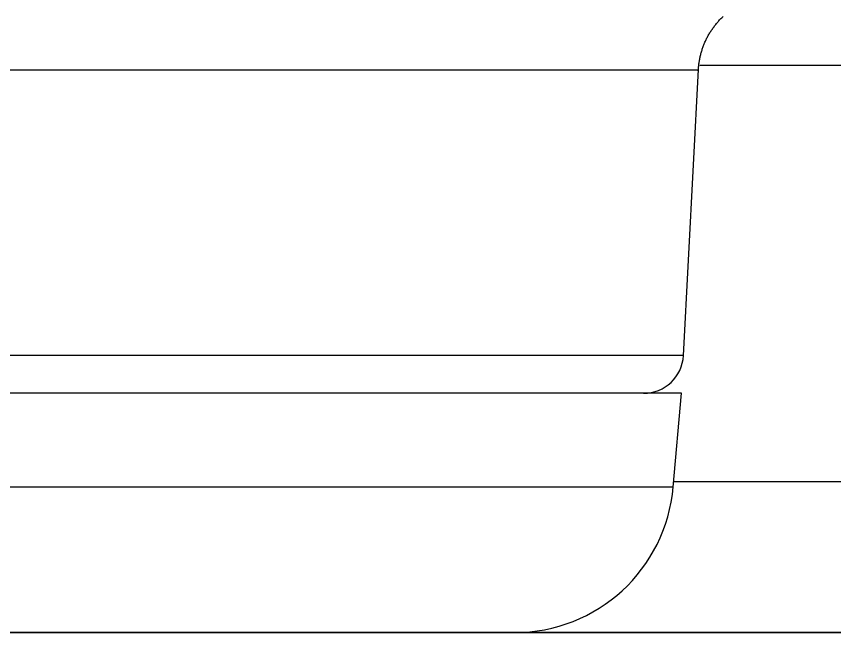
# Model space of a CAD drawing. Extents: x 8541 to 14664, y -60 to 2468.
# Drawn here: x 10198.96 to 10209.22, y 667.62 to 675.34 of the extents above; entities that cross this region are included whole.
import ezdxf

# ---------------------------------------------------------------- set-up
doc = ezdxf.new("R2010")
doc.units = 0
doc.header["$LTSCALE"] = 20
doc.header["$MEASUREMENT"] = 0
doc.layers.get('0').update_dxf_attribs({"linetype": 'CONTINUOUS'})

msp = doc.modelspace()

# ---------------------------------------------------------------- linework, layer by layer
at = {"color": 7, "linetype": 'Continuous'}
for p, q in [((10207.325, 671.09), (10207.513, 674.676)), ((10207.325, 671.09), (10196.974, 671.09)), ((10207.3, 670.617), (10196.97, 670.617)), ((10207.197, 669.442), (10207.3, 670.617)), ((10207.203, 669.512), (10209.839, 669.512)), ((10207.197, 669.442), (10196.956, 669.442)), ((10189.807, 667.617), (10199.095, 667.617)), ((10205.205, 667.617), (10196.679, 667.617)), ((10209.222, 667.617), (10205.205, 667.617))]:
    msp.add_line(p, q, dxfattribs=at)
for centre, radius, end in [((10206.826, 671.117), 0.5, 357), ((10205.205, 669.617), 2, 355)]:
    msp.add_arc(centre, radius, 270, end, dxfattribs=at)
msp.add_open_spline([(10207.512, 674.661), (10207.534, 675.061), (10207.823, 675.343)], degree=2, dxfattribs=at)
for points, knots in [([(10207.512, 674.669), (10207.513, 674.669), (10207.506, 674.669), (10207.47, 674.669), (10207.428, 674.669), (10207.305, 674.669), (10207.224, 674.669), (10207.023, 674.669), (10206.904, 674.669), (10206.629, 674.669), (10206.473, 674.669), (10206.126, 674.669), (10205.935, 674.669), (10205.519, 674.669), (10205.294, 674.669), (10204.813, 674.669), (10204.557, 674.669), (10204.015, 674.669), (10203.73, 674.669), (10203.134, 674.669), (10202.823, 674.669), (10202.177, 674.669), (10201.843, 674.669), (10201.154, 674.669), (10200.8, 674.669), (10200.075, 674.669), (10199.704, 674.669), (10198.949, 674.669), (10198.565, 674.669), (10197.789, 674.669), (10197.395, 674.669), (10197, 674.669)], [0, 0, 0, 0, 0.039836, 0.039836, 0.108419, 0.108419, 0.177002, 0.177002, 0.245585, 0.245585, 0.314169, 0.314169, 0.382752, 0.382752, 0.451335, 0.451335, 0.519918, 0.519918, 0.588501, 0.588501, 0.657084, 0.657084, 0.725667, 0.725667, 0.794251, 0.794251, 0.862834, 0.862834, 0.931417, 0.931417, 1, 1, 1, 1]), ([(10209.923, 674.729), (10209.472, 674.728), (10209.016, 674.728), (10208.217, 674.727), (10207.873, 674.727), (10207.531, 674.726)], [0, 0, 0, 0, 0.570613, 0.570613, 1, 1, 1, 1]), ([(10199.137, 667.617), (10199.045, 667.617), (10198.956, 667.617), (10198.786, 667.617), (10198.704, 667.617), (10198.607, 667.617), (10198.588, 667.617), (10198.55, 667.617), (10198.531, 667.617), (10198.476, 667.617), (10198.441, 667.617), (10198.339, 667.617), (10198.277, 667.617), (10198.191, 667.617), (10198.164, 667.617), (10198.125, 667.617), (10198.113, 667.617), (10198.089, 667.617), (10198.077, 667.617), (10198.021, 667.617), (10197.983, 667.617), (10197.936, 667.617), (10197.922, 667.617), (10197.903, 667.617), (10197.897, 667.617), (10197.887, 667.617), (10197.882, 667.617), (10197.859, 667.617), (10197.848, 667.617), (10197.845, 667.617)], [0, 0, 0, 0, 0.125, 0.125, 0.25, 0.25, 0.28125, 0.28125, 0.3125, 0.3125, 0.375, 0.375, 0.5, 0.5, 0.5625, 0.5625, 0.59375, 0.59375, 0.625, 0.625, 0.75, 0.75, 0.8125, 0.8125, 0.84375, 0.84375, 0.875, 0.875, 1, 1, 1, 1]), ([(10199.095, 667.617), (10199.172, 667.617), (10199.258, 667.617), (10199.401, 667.617), (10199.451, 667.617), (10199.555, 667.617), (10199.609, 667.617), (10199.777, 667.617), (10200.015, 667.617), (10200.285, 667.617), (10200.499, 667.617), (10200.572, 667.617), (10200.685, 667.617), (10200.723, 667.617), (10200.8, 667.617), (10200.838, 667.617), (10201.034, 667.617), (10201.358, 667.617), (10201.702, 667.617), (10202.056, 667.617), (10202.239, 667.617), (10202.427, 667.617)], [0, 0, 0, 0, 0.125, 0.125, 0.1875, 0.1875, 0.25, 0.25, 0.375, 0.5, 0.5, 0.5625, 0.5625, 0.59375, 0.59375, 0.625, 0.625, 0.75, 0.875, 0.875, 1, 1, 1, 1]), ([(10253.869, 667.617), (10253.799, 667.617), (10253.728, 667.617), (10252.904, 667.617), (10252.118, 667.617), (10250.48, 667.617), (10249.627, 667.617), (10247.849, 667.617), (10246.923, 667.617), (10245.476, 667.617), (10244.983, 667.617), (10244.355, 667.617), (10244.229, 667.617), (10243.975, 667.617), (10243.594, 667.617), (10242.179, 667.617), (10240.844, 667.617), (10238.648, 667.617), (10237.519, 667.617), (10235.203, 667.617), (10234.016, 667.617), (10232.191, 667.617), (10231.575, 667.617), (10230.33, 667.617), (10229.699, 667.617), (10227.788, 667.617), (10226.485, 667.617), (10223.825, 667.617), (10222.468, 667.617), (10220.74, 667.617), (10220.22, 667.617), (10219.695, 667.617), (10219.345, 667.617), (10219.17, 667.617), (10218.29, 667.617), (10217.583, 667.617), (10215.449, 667.617), (10214.011, 667.617), (10211.107, 667.617), (10209.641, 667.617), (10206.683, 667.617), (10205.19, 667.617), (10202.181, 667.617), (10200.665, 667.617), (10199.137, 667.617)], [0, 0, 0, 0, 0.006195, 0.006195, 0.072448, 0.072448, 0.138702, 0.138702, 0.204956, 0.204956, 0.238083, 0.238083, 0.246364, 0.246364, 0.254646, 0.271209, 0.337463, 0.337463, 0.403717, 0.403717, 0.469971, 0.469971, 0.503097, 0.503097, 0.536224, 0.536224, 0.602478, 0.602478, 0.668732, 0.668732, 0.685295, 0.693577, 0.693577, 0.701858, 0.701858, 0.734985, 0.734985, 0.801239, 0.801239, 0.867493, 0.867493, 0.933746, 0.933746, 1, 1, 1, 1]), ([(10202.427, 667.617), (10205.449, 667.617), (10208.416, 667.617), (10212.775, 667.617), (10214.212, 667.617), (10217.054, 667.617), (10218.458, 667.617), (10221.231, 667.617), (10222.599, 667.617), (10225.299, 667.617), (10226.629, 667.617), (10229.25, 667.617), (10230.541, 667.617), (10231.968, 667.617), (10232.126, 667.617), (10232.441, 667.617), (10232.913, 667.617), (10234.001, 667.617), (10234.915, 667.617), (10236.116, 667.617), (10236.707, 667.617), (10237.873, 667.617), (10238.447, 667.617), (10240.143, 667.617), (10241.239, 667.617), (10243.364, 667.617), (10244.393, 667.617), (10246.386, 667.617), (10247.35, 667.617), (10249.215, 667.617), (10250.116, 667.617), (10251.857, 667.617), (10252.697, 667.617), (10253.608, 667.617), (10253.709, 667.617), (10253.839, 667.617), (10253.868, 667.617), (10253.898, 667.617)], [0, 0, 0, 0, 0.141223, 0.141223, 0.211834, 0.211834, 0.282446, 0.282446, 0.353057, 0.353057, 0.423669, 0.423669, 0.49428, 0.49428, 0.503107, 0.503107, 0.511933, 0.529586, 0.564892, 0.564892, 0.600198, 0.600198, 0.635503, 0.635503, 0.706115, 0.706115, 0.776726, 0.776726, 0.847338, 0.847338, 0.917949, 0.917949, 0.988561, 0.988561, 0.997387, 0.997387, 1, 1, 1, 1])]:
    msp.add_open_spline(points, degree=3, knots=knots, dxfattribs=at)

doc.saveas('drawing.dxf')
